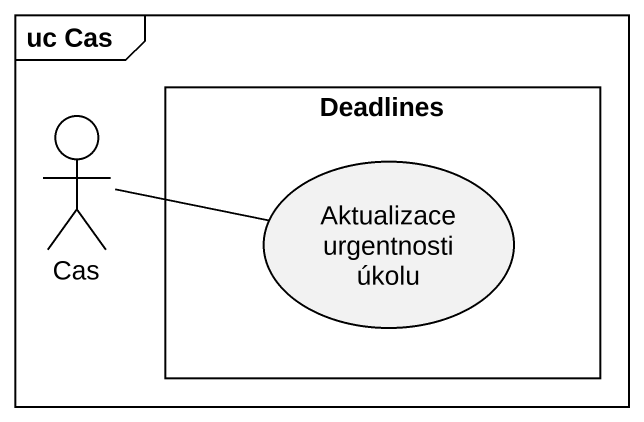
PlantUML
@startuml
mainframe uc Cas
actor Cas
rectangle Deadlines {
  usecase "Aktualizace urgentnosti úkolu" as Aktualizace_urgentnosti
}
Cas -right- Aktualizace_urgentnosti
@enduml
